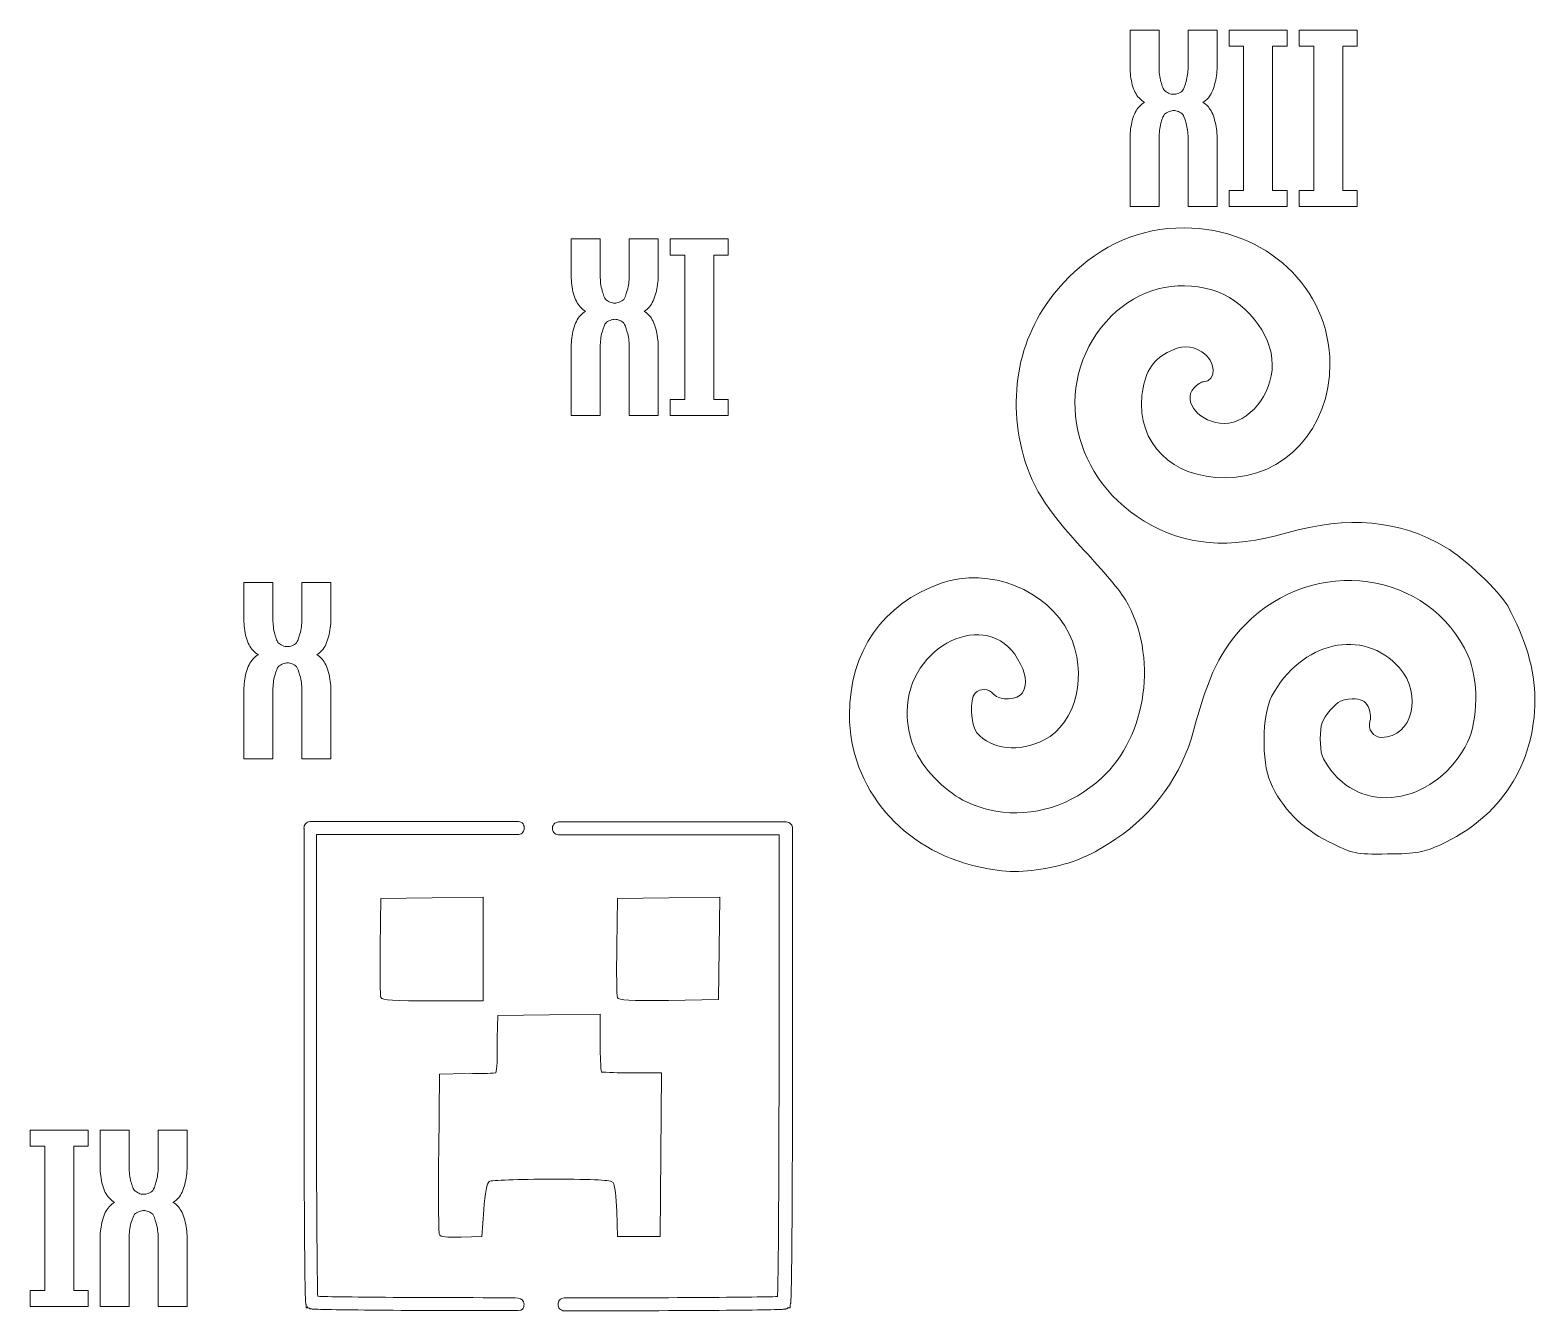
# Model space of a CAD drawing. Extents: x -605 to 1098, y -466 to 1222.
# Drawn here: x -605 to 423, y 339 to 1213 of the extents above; entities that cross this region are included whole.
import ezdxf

# ---------------------------------------------------------------- set-up
doc = ezdxf.new("R2010")
doc.units = 0
doc.layers.add('Livello_1', color=7, linetype='CONTINUOUS', lineweight=5)

msp = doc.modelspace()

# ---------------------------------------------------------------- linework, layer by layer
at = {"layer": 'Livello_1', "color": 7, "true_color": 0xffffff}
for p, q in [((146.407344, 1187.89258), (146.407344, 1213.168884)), ((146.407344, 1213.168884), (166.201648, 1213.168884)), ((166.201648, 1213.168884), (166.201648, 1187.89258)), ((185.995704, 1187.89258), (185.995704, 1213.168884)), ((185.995704, 1213.168884), (205.789832, 1213.168884)), ((205.789832, 1213.168884), (205.789832, 1187.89258)), ((213.99556, 1202.139244), (213.99556, 1213.168884)), ((213.99556, 1213.168884), (253.583824, 1213.168884)), ((253.583824, 1213.168884), (253.583824, 1202.139244)), ((261.847904, 1202.139244), (261.847904, 1213.168884)), ((261.847904, 1213.168884), (301.436304, 1213.168884)), ((301.436304, 1213.168884), (301.436304, 1202.139244)), ((223.96196, 1202.139244), (213.99556, 1202.139244)), ((223.96196, 1103.638748), (223.96196, 1202.139244)), ((253.583824, 1202.139244), (243.755984, 1202.139244)), ((243.755984, 1202.139244), (243.755984, 1103.638748)), ((271.814144, 1202.139244), (261.847904, 1202.139244)), ((271.814144, 1103.638748), (271.814144, 1202.139244)), ((301.436304, 1202.139244), (291.608464, 1202.139244)), ((291.608464, 1202.139244), (291.608464, 1103.638748)), ((199.837704, 1166.905684), (199.837704, 1166.905684)), ((146.407344, 1092.762316), (146.407344, 1139.791212)), ((166.201648, 1139.791212), (166.201648, 1092.762316)), ((185.995704, 1092.762316), (185.995704, 1139.791212)), ((205.789832, 1139.791212), (205.789832, 1092.762316)), ((213.99556, 1092.762316), (213.99556, 1103.638748)), ((213.99556, 1103.638748), (223.96196, 1103.638748)), ((243.755984, 1103.638748), (253.583824, 1103.638748)), ((243.755984, 1103.638748), (243.755984, 1103.638748)), ((253.583824, 1103.638748), (253.583824, 1092.762316)), ((261.847904, 1092.762316), (261.847904, 1103.638748)), ((261.847904, 1103.638748), (271.814144, 1103.638748)), ((291.608464, 1103.638748), (301.436304, 1103.638748)), ((291.608464, 1103.638748), (291.608464, 1103.638748)), ((301.436304, 1103.638748), (301.436304, 1092.762316)), ((166.201648, 1092.762316), (146.407344, 1092.762316)), ((205.789832, 1092.762316), (185.995704, 1092.762316)), ((253.583824, 1092.762316), (213.99556, 1092.762316)), ((301.436304, 1092.762316), (261.847904, 1092.762316)), ((-235.190648, 1045.335836), (-235.190648, 1070.611956)), ((-235.190648, 1070.611956), (-215.39648, 1070.611956)), ((-215.39648, 1070.611956), (-215.39648, 1045.335836)), ((-195.602344, 1045.335836), (-195.602344, 1070.611956)), ((-195.602344, 1070.611956), (-175.808208, 1070.611956)), ((-175.808208, 1070.611956), (-175.808208, 1045.335836)), ((-167.602464, 1059.58242), (-167.602464, 1070.611956)), ((-167.602464, 1070.611956), (-128.014168, 1070.611956)), ((-128.014168, 1070.611956), (-128.014168, 1059.58242)), ((-157.636184, 1059.58242), (-167.602464, 1059.58242)), ((-157.636184, 961.081796), (-157.636184, 1059.58242)), ((-128.014168, 1059.58242), (-137.842032, 1059.58242)), ((-137.842032, 1059.58242), (-137.842032, 961.081796)), ((-181.760296, 1024.348852), (-181.760296, 1024.348852)), ((-235.190648, 950.205356), (-235.190648, 997.234356)), ((-215.39648, 997.234356), (-215.39648, 950.205356)), ((-195.602344, 950.205356), (-195.602344, 997.234356)), ((-175.808208, 997.234356), (-175.808208, 950.205356)), ((-167.602464, 950.205356), (-167.602464, 961.081796)), ((-167.602464, 961.081796), (-157.636184, 961.081796)), ((-137.842032, 961.081796), (-128.014168, 961.081796)), ((-137.842032, 961.081796), (-137.842032, 961.081796)), ((-128.014168, 961.081796), (-128.014168, 950.205356)), ((-215.39648, 950.205356), (-235.190648, 950.205356)), ((-175.808208, 950.205356), (-195.602344, 950.205356)), ((-128.014168, 950.205356), (-167.602464, 950.205356)), ((-458.696464, 810.908964), (-458.696464, 836.185164)), ((-458.696464, 836.185164), (-438.90232, 836.185164)), ((-438.90232, 836.185164), (-438.90232, 810.908964)), ((-419.108176, 810.908964), (-419.108176, 836.185164)), ((-419.108176, 836.185164), (-399.314032, 836.185164)), ((-399.314032, 836.185164), (-399.314032, 810.908964)), ((-405.266112, 789.922004), (-405.266112, 789.922004)), ((-458.696464, 715.7785), (-458.696464, 762.807492)), ((-438.90232, 762.807492), (-438.90232, 715.7785)), ((-419.108176, 715.7785), (-419.108176, 762.807492)), ((-399.314032, 762.807492), (-399.314032, 715.7785)), ((-438.90232, 715.7785), (-458.696464, 715.7785)), ((-399.314032, 715.7785), (-419.108176, 715.7785)), ((42.940392, 642.08902), (42.940392, 642.08902)), ((-604.725498, 451.3399), (-604.725498, 462.36942)), ((-604.725498, 462.36942), (-565.137194, 462.36942)), ((-565.137194, 462.36942), (-565.137194, 451.3399)), ((-556.873058, 437.09334), (-556.873058, 462.36942)), ((-556.873058, 462.36942), (-537.078922, 462.36942)), ((-537.078922, 462.36942), (-537.078922, 437.09334)), ((-517.28477, 437.09334), (-517.28477, 462.36942)), ((-517.28477, 462.36942), (-497.490631, 462.36942)), ((-497.490631, 462.36942), (-497.490631, 437.09334)), ((-594.759155, 451.3399), (-604.725498, 451.3399)), ((-594.759155, 352.83926), (-594.759155, 451.3399)), ((-565.137194, 451.3399), (-574.965019, 451.3399)), ((-574.965019, 451.3399), (-574.965019, 352.83926)), ((-503.442719, 416.10646), (-503.442719, 416.10646)), ((-556.873058, 341.96286), (-556.873058, 388.9919)), ((-537.078922, 388.9919), (-537.078922, 341.96286)), ((-517.28477, 341.96286), (-517.28477, 388.9919)), ((-497.490631, 388.9919), (-497.490631, 341.96286)), ((-604.725498, 341.96286), (-604.725498, 352.83926)), ((-604.725498, 352.83926), (-594.759155, 352.83926)), ((-574.965019, 352.83926), (-565.137194, 352.83926)), ((-574.965019, 352.83926), (-574.965019, 352.83926)), ((-565.137194, 352.83926), (-565.137194, 341.96286)), ((-565.137194, 341.96286), (-604.725498, 341.96286)), ((-537.078922, 341.96286), (-556.873058, 341.96286)), ((-497.490631, 341.96286), (-517.28477, 341.96286))]:
    msp.add_line(p, q, dxfattribs=at)
at = {"layer": 'Livello_1', "color": 1, "true_color": 0xff0000}
for p, q in [((-417.66736, 668.1103), (-417.66736, 507.32262)), ((-413.77544, 672.94678), (-413.776416, 672.94654)), ((-271.185984, 672.94678), (-413.77544, 672.94678)), ((-413.77544, 672.94678), (-413.77544, 672.94678)), ((-243.82356, 672.7583), (-88.357152, 672.7583)), ((-88.357152, 672.7583), (-88.357152, 672.7583)), ((-88.357152, 672.7583), (-88.355, 672.7579)), ((-84.112688, 667.9223), (-84.112688, 507.15134)), ((-409.228208, 507.32134), (-409.228208, 664.1151)), ((-409.228208, 664.1151), (-271.09608, 664.1151)), ((-271.09608, 664.1151), (-271.05864, 664.1151)), ((-243.921608, 663.92758), (-243.962408, 663.92758)), ((-93.315056, 663.92758), (-243.921608, 663.92758)), ((-93.315056, 507.15014), (-93.315056, 663.92758)), ((-365.152656, 620.41318), (-365.649944, 587.7995)), ((-330.208912, 620.90622), (-365.152656, 620.41318)), ((-295.265176, 621.39918), (-330.208912, 620.90622)), ((-295.265176, 585.96246), (-295.265176, 621.39918)), ((-203.594592, 620.41318), (-204.091896, 587.7995)), ((-168.611512, 620.90638), (-203.594592, 620.41318)), ((-133.62844, 621.39942), (-168.611512, 620.90638)), ((-134.121592, 586.41646), (-133.62844, 621.39942)), ((-295.265176, 550.52566), (-295.265176, 585.96246)), ((-295.265176, 585.96246), (-295.265176, 585.96246)), ((-134.614744, 551.43334), (-134.121592, 586.41646)), ((-134.121592, 586.41646), (-134.121592, 586.41646)), ((-329.812064, 550.52566), (-295.265176, 550.52566)), ((-168.692408, 550.93942), (-134.614744, 551.43334)), ((-285.281248, 540.54174), (-285.73648, 525.11206)), ((-250.337512, 541.03478), (-285.281248, 540.54174)), ((-215.393776, 541.52782), (-250.337512, 541.03478)), ((-215.393776, 525.15126), (-215.393776, 541.52782)), ((-325.216952, 500.60606), (-325.698864, 447.07678)), ((-306.62924, 501.12326), (-325.216952, 500.60606)), ((-173.590352, 501.51366), (-190.861544, 501.51366)), ((-174.0704, 445.69446), (-173.590352, 501.51366)), ((-174.55044, 389.87526), (-174.0704, 445.69446)), ((-296.172808, 389.87526), (-294.89052, 407.87174)), ((-294.89052, 407.87174), (-294.89052, 407.87174)), ((-204.121232, 407.02198), (-203.594592, 389.87526)), ((-310.268544, 389.34462), (-296.172808, 389.87526)), ((-203.594592, 389.87526), (-189.07252, 389.87526)), ((-189.07252, 389.87526), (-174.55044, 389.87526)), ((-416.431296, 343.8995), (-416.426496, 343.8795)), ((-416.426496, 343.8795), (-416.421696, 343.8595)), ((-416.216416, 343.23326), (-416.247856, 341.15814)), ((-416.247856, 341.15814), (-414.761584, 341.16774)), ((-415.42592, 341.66358), (-415.426, 341.66438)), ((-415.40048, 341.63398), (-415.42592, 341.66358)), ((-414.043088, 340.63022), (-414.052048, 340.63022)), ((-414.034128, 340.63022), (-414.043088, 340.63022)), ((-414.005568, 340.62062), (-414.005648, 340.62062)), ((-412.220536, 340.26606), (-412.218936, 340.26606)), ((-412.218936, 340.26606), (-412.215736, 340.26606)), ((-90.053728, 340.11222), (-90.057728, 340.11222)), ((-90.052128, 340.11222), (-90.053728, 340.11222)), ((-88.105232, 340.46646), (-88.105072, 340.46646)), ((-88.074032, 340.47606), (-88.064272, 340.47606)), ((-88.064272, 340.47606), (-88.054512, 340.47606)), ((-85.661104, 341.00414), (-87.281608, 341.01374)), ((-86.584216, 341.48062), (-86.556456, 341.51022)), ((-86.556456, 341.51022), (-86.556456, 341.51022)), ((-85.695424, 343.07894), (-85.661104, 341.00414)), ((-85.466016, 343.72518), (-85.471616, 343.70518)), ((-85.460416, 343.74518), (-85.466016, 343.72518))]:
    msp.add_line(p, q, dxfattribs=at)
at = {"layer": 'Livello_1', "color": 7, "true_color": 0xffffff}
for points in [[(147.930144, 1175.79074), (146.914944, 1179.773609), (146.407344, 1183.807556), (146.407344, 1187.89258)], [(166.201648, 1187.89258), (166.201648, 1186.258686), (166.293893, 1184.573641), (166.478384, 1182.837444)], [(166.478384, 1182.837444), (166.755269, 1181.101257), (167.078208, 1179.46722), (167.4472, 1177.935332)], [(184.611552, 1178.088556), (185.53432, 1181.152337), (185.995704, 1184.420345), (185.995704, 1187.89258)], [(205.374712, 1182.071508), (205.097779, 1180.02899), (204.682499, 1178.037558), (204.128872, 1176.097212)], [(205.789832, 1187.89258), (205.789832, 1186.054377), (205.651459, 1184.11402), (205.374712, 1182.071508)], [(152.497848, 1166.905684), (150.559981, 1168.94819), (149.037413, 1171.909876), (147.930144, 1175.79074)], [(167.4472, 1177.935332), (167.908635, 1176.505604), (168.323941, 1175.229036), (168.69312, 1174.105628)], [(168.69312, 1174.105628), (169.154496, 1172.982209), (169.615875, 1172.216265), (170.077256, 1171.807796)], [(170.077256, 1171.807796), (170.630888, 1171.297166), (171.507555, 1170.735457), (172.707256, 1170.122668)], [(179.213136, 1169.969444), (180.505029, 1170.480084), (181.520088, 1171.143945), (182.258312, 1171.961028)], [(182.258312, 1171.961028), (182.996579, 1172.777977), (183.780992, 1174.820486), (184.611552, 1178.088556)], [(204.128872, 1176.097212), (203.667485, 1174.258854), (203.067635, 1172.522657), (202.32932, 1170.88862)], [(156.235256, 1163.841924), (154.943363, 1164.556852), (153.69756, 1165.578105), (152.497848, 1166.905684)], [(152.497848, 1160.77814), (153.69756, 1162.105857), (154.943363, 1163.127118), (156.235256, 1163.841924)], [(172.707256, 1170.122668), (173.906947, 1169.612044), (175.060445, 1169.356732), (176.167752, 1169.356732)], [(176.167752, 1169.356732), (176.998312, 1169.356732), (178.01344, 1169.560969), (179.213136, 1169.969444)], [(199.837704, 1166.905684), (198.638152, 1165.578105), (197.392405, 1164.556852), (196.100464, 1163.841924)], [(196.100464, 1163.841924), (197.392405, 1163.127118), (198.638152, 1162.105857), (199.837704, 1160.77814)], [(202.32932, 1170.88862), (201.591059, 1169.254582), (200.76052, 1167.926937), (199.837704, 1166.905684)], [(146.407344, 1139.791212), (146.407344, 1143.672086), (146.914944, 1147.603964), (147.930144, 1151.586844)], [(147.930144, 1151.586844), (149.037413, 1155.671857), (150.559981, 1158.735622), (152.497848, 1160.77814)], [(169.938888, 1155.723012), (169.292963, 1155.008073), (168.4624, 1152.965558), (167.4472, 1149.595468)], [(172.98428, 1157.56114), (171.692333, 1157.152665), (170.677203, 1156.539956), (169.938888, 1155.723012)], [(176.167752, 1158.327084), (175.429581, 1158.327084), (174.368424, 1158.071769), (172.98428, 1157.56114)], [(179.351504, 1157.56114), (178.151808, 1158.071769), (177.090557, 1158.327084), (176.167752, 1158.327084)], [(182.258312, 1155.723012), (181.612344, 1156.539956), (180.643408, 1157.152665), (179.351504, 1157.56114)], [(184.611552, 1149.595468), (183.780992, 1152.863398), (182.996579, 1154.905913), (182.258312, 1155.723012)], [(199.837704, 1160.77814), (201.683283, 1158.735622), (203.113672, 1155.722929), (204.128872, 1151.74006)], [(204.128872, 1151.74006), (205.236179, 1147.757041), (205.789832, 1143.774092), (205.789832, 1139.791212)], [(167.4472, 1149.595468), (166.616832, 1146.327388), (166.201648, 1143.059302), (166.201648, 1139.791212)], [(185.995704, 1139.791212), (185.995704, 1143.2635), (185.53432, 1146.531585), (184.611552, 1149.595468)], [(104.397056, 1044.29118), (127.361288, 1067.036716), (153.168696, 1078.190756), (183.350256, 1078.190756)], [(183.350256, 1078.190756), (238.901824, 1078.190756), (282.861984, 1037.073852), (282.861984, 985.240292)], [(-233.668008, 1033.233812), (-234.683101, 1037.216756), (-235.190648, 1041.250764), (-235.190648, 1045.335836)], [(-215.39648, 1045.335836), (-215.39648, 1043.701788), (-215.304205, 1042.016678), (-215.119656, 1040.280508)], [(-215.119656, 1040.280508), (-214.842808, 1038.544401), (-214.519827, 1036.91039), (-214.150712, 1035.378476)], [(-196.986552, 1035.531684), (-196.063747, 1038.595438), (-195.602344, 1041.863489), (-195.602344, 1045.335836)], [(-176.223456, 1039.51462), (-176.500315, 1037.472054), (-176.915579, 1035.480582), (-177.469248, 1033.540204)], [(-175.808208, 1045.335836), (-175.808208, 1043.497526), (-175.946624, 1041.557121), (-176.223456, 1039.51462)], [(72.465816, 927.064252), (61.967872, 971.243068), (73.340632, 1013.453476), (104.397056, 1044.29118)], [(202.159064, 1035.980316), (177.445168, 1042.978924), (152.07516, 1036.417716), (133.703776, 1018.046356)], [(-229.100128, 1024.348852), (-231.038011, 1026.391412), (-232.560637, 1029.353065), (-233.668008, 1033.233812)], [(-214.150712, 1035.378476), (-213.689304, 1033.9487), (-213.27404, 1032.672124), (-212.90492, 1031.548748)], [(-212.90492, 1031.548748), (-212.443512, 1030.425356), (-211.982112, 1029.659428), (-211.52072, 1029.250964)], [(-211.52072, 1029.250964), (-210.967035, 1028.740313), (-210.090368, 1028.17859), (-208.89072, 1027.565796)], [(-208.89072, 1027.565796), (-207.691083, 1027.055204), (-206.537581, 1026.799908), (-205.430216, 1026.799908)], [(-202.384952, 1027.412692), (-201.093037, 1027.923289), (-200.077955, 1028.587081), (-199.339704, 1029.404068)], [(-199.339704, 1029.404068), (-198.601469, 1030.221118), (-197.817085, 1032.263657), (-196.986552, 1035.531684)], [(-179.26872, 1028.331804), (-180.006965, 1026.697745), (-180.837491, 1025.370094), (-181.760296, 1024.348852)], [(-177.469248, 1033.540204), (-177.930656, 1031.701969), (-178.53048, 1029.965836), (-179.26872, 1028.331804)], [(243.494704, 984.802876), (243.494704, 1006.017452), (224.467176, 1029.419108), (202.159064, 1035.980316)], [(-233.668008, 1009.02998), (-232.560637, 1013.114988), (-231.038011, 1016.178772), (-229.100128, 1018.221332)], [(-225.362776, 1021.285092), (-226.654696, 1021.999956), (-227.90048, 1023.021209), (-229.100128, 1024.348852)], [(-229.100128, 1018.221332), (-227.90048, 1019.548985), (-226.654696, 1020.570238), (-225.362776, 1021.285092)], [(-205.430216, 1026.799908), (-204.599693, 1026.799908), (-203.584605, 1027.004169), (-202.384952, 1027.412692)], [(-181.760296, 1024.348852), (-182.959944, 1023.021209), (-184.205725, 1021.999956), (-185.49764, 1021.285092)], [(-185.49764, 1021.285092), (-184.205725, 1020.570238), (-182.959944, 1019.548985), (-181.760296, 1018.221332)], [(-181.760296, 1018.221332), (-179.91468, 1016.178772), (-178.484331, 1013.166052), (-177.469248, 1009.183172)], [(133.703776, 1018.046356), (92.805576, 977.148156), (103.522216, 910.0051), (156.011896, 878.07386)], [(-235.190648, 997.234356), (-235.190648, 1001.115156), (-234.683101, 1005.04703), (-233.668008, 1009.02998)], [(-214.150712, 1007.038508), (-214.981224, 1003.770492), (-215.39648, 1000.502441), (-215.39648, 997.234356)], [(-211.659136, 1013.16602), (-212.305104, 1012.451156), (-213.135629, 1010.408652), (-214.150712, 1007.038508)], [(-208.61388, 1015.0043), (-209.905811, 1014.59583), (-210.920896, 1013.98307), (-211.659136, 1013.16602)], [(-205.430216, 1015.770276), (-206.168456, 1015.770276), (-207.229677, 1015.51495), (-208.61388, 1015.0043)], [(-202.246552, 1015.0043), (-203.446184, 1015.51495), (-204.507405, 1015.770276), (-205.430216, 1015.770276)], [(-199.339704, 1013.16602), (-199.985656, 1013.98307), (-200.954605, 1014.59583), (-202.246552, 1015.0043)], [(-196.986552, 1007.038508), (-197.817085, 1010.306524), (-198.601469, 1012.349028), (-199.339704, 1013.16602)], [(-195.602344, 997.234356), (-195.602344, 1000.706633), (-196.063747, 1003.974684), (-196.986552, 1007.038508)], [(-177.469248, 1009.183172), (-176.361888, 1005.200233), (-175.808208, 1001.217294), (-175.808208, 997.234356)], [(171.758776, 993.11374), (181.819296, 998.144012), (187.505688, 998.362732), (195.379152, 993.55118)], [(154.480936, 963.80702), (156.011896, 978.460388), (161.47956, 987.864788), (171.758776, 993.11374)], [(195.379152, 993.55118), (205.220976, 987.864788), (205.877072, 973.211396), (196.472672, 973.211396)], [(210.688624, 944.779492), (227.529048, 944.779492), (243.494704, 964.46314), (243.494704, 984.802876)], [(282.861984, 985.240292), (282.861984, 941.0615), (252.024304, 907.599308), (211.344744, 907.599308)], [(189.911464, 968.837292), (181.6006, 959.651588), (194.285616, 944.779492), (210.688624, 944.779492)], [(196.472672, 973.211396), (195.160432, 973.211396), (192.098544, 971.243068), (189.911464, 968.837292)], [(211.344744, 907.599308), (174.820696, 907.599308), (151.20032, 931.000964), (154.480936, 963.80702)], [(114.894968, 858.17154), (89.087544, 885.947332), (78.1522, 903.225172), (72.465816, 927.064252)], [(156.011896, 878.07386), (184.225072, 861.014716), (213.531816, 858.60894), (253.336464, 869.9817)], [(253.336464, 869.9817), (295.328224, 882.01062), (330.102624, 878.9487), (362.033824, 860.1399)], [(143.326872, 824.271948), (140.264984, 829.52094), (127.579968, 844.830412), (114.894968, 858.17154)], [(377.343344, 785.998244), (351.098544, 844.393012), (271.707904, 855.547044), (224.9046, 807.21282)], [(362.033824, 860.1399), (374.937584, 852.703852), (398.557904, 829.95834), (404.244304, 820.116516)], [(17.351664, 835.644708), (50.15772, 847.017484), (90.18108, 831.270596), (104.834448, 801.089012)], [(-45.198536, 745.756116), (-45.198536, 789.06014), (-22.453024, 821.647476), (17.351664, 835.644708)], [(126.923848, 702.670868), (158.198968, 731.54026), (165.634992, 786.216964), (143.326872, 824.271948)], [(69.622616, 784.029868), (49.064184, 819.460396), (-5.612576, 793.215572), (-5.831272, 747.9431)], [(404.244304, 820.116516), (416.491904, 797.808396), (422.834384, 776.59382), (422.834384, 756.25406)], [(-457.17384, 798.806956), (-458.188923, 802.789862), (-458.696464, 806.823865), (-458.696464, 810.908964)], [(-438.90232, 810.908964), (-438.90232, 809.274921), (-438.810037, 807.589817), (-438.625472, 805.853652)], [(-438.625472, 805.853652), (-438.34864, 804.117582), (-438.025659, 802.483569), (-437.656528, 800.951612)], [(-420.492376, 801.104892), (-419.569576, 804.168646), (-419.108176, 807.43667), (-419.108176, 810.908964)], [(-399.729288, 805.087804), (-400.006125, 803.045228), (-400.421387, 801.053745), (-400.975072, 799.113356)], [(-399.314032, 810.908964), (-399.314032, 809.070654), (-399.452451, 807.130268), (-399.729288, 805.087804)], [(224.9046, 807.21282), (208.282848, 790.153676), (200.190704, 773.531948), (189.692768, 734.820732)], [(243.057264, 758.222436), (262.740864, 796.058764), (305.826144, 805.681868), (330.321344, 777.906076)], [(-452.605952, 789.922004), (-454.543845, 791.964574), (-456.066475, 794.926225), (-457.17384, 798.806956)], [(-437.656528, 800.951612), (-437.19512, 799.521841), (-436.779859, 798.245268), (-436.410744, 797.121892)], [(-436.410744, 797.121892), (-435.949341, 795.998521), (-435.487936, 795.232625), (-435.026528, 794.824204)], [(-435.026528, 794.824204), (-434.472848, 794.313526), (-433.596187, 793.751761), (-432.396544, 793.138908)], [(-432.396544, 793.138908), (-431.196901, 792.628342), (-430.043397, 792.37306), (-428.936032, 792.37306)], [(-428.936032, 792.37306), (-428.105509, 792.37306), (-427.090424, 792.577326), (-425.890776, 792.98586)], [(-425.890776, 792.98586), (-424.598851, 793.496484), (-423.583768, 794.160278), (-422.845528, 794.977244)], [(-422.845528, 794.977244), (-422.107277, 795.794316), (-421.322893, 797.836865), (-420.492376, 801.104892)], [(-402.774536, 793.904916), (-403.512787, 792.270878), (-404.343312, 790.943241), (-405.266112, 789.922004)], [(-400.975072, 799.113356), (-401.436475, 797.2751), (-402.036296, 795.538953), (-402.774536, 793.904916)], [(104.834448, 801.089012), (117.956864, 774.406764), (109.86472, 740.06982), (87.775304, 728.696996)], [(-457.17384, 774.60318), (-456.066475, 778.68815), (-454.543845, 781.751937), (-452.605952, 783.79454)], [(-448.868608, 786.85822), (-450.160523, 787.5731), (-451.406304, 788.594361), (-452.605952, 789.922004)], [(-452.605952, 783.79454), (-451.406304, 785.122156), (-450.160523, 786.143382), (-448.868608, 786.85822)], [(-428.936032, 781.343476), (-429.674277, 781.343476), (-430.735504, 781.088126), (-432.119712, 780.577428)], [(-425.752352, 780.577428), (-426.951995, 781.088126), (-428.013221, 781.343476), (-428.936032, 781.343476)], [(-405.266112, 789.922004), (-406.465755, 788.594361), (-407.711539, 787.5731), (-409.003464, 786.85822)], [(-409.003464, 786.85822), (-407.711539, 786.143382), (-406.465755, 785.122156), (-405.266112, 783.79454)], [(-405.266112, 783.79454), (-403.420501, 781.751937), (-401.990155, 778.739177), (-400.975072, 774.75626)], [(72.903232, 760.846868), (76.402544, 767.626884), (75.527728, 774.188044), (69.622616, 784.029868)], [(376.905904, 727.16606), (384.123264, 742.256804), (384.341984, 770.032612), (377.343344, 785.998244)], [(-458.696464, 762.807492), (-458.696464, 766.688366), (-458.188923, 770.620262), (-457.17384, 774.60318)], [(-437.656528, 772.611628), (-438.487056, 769.343606), (-438.90232, 766.075561), (-438.90232, 762.807492)], [(-435.164944, 778.739228), (-435.810912, 778.024326), (-436.64144, 775.981793), (-437.656528, 772.611628)], [(-432.119712, 780.577428), (-433.411632, 780.168996), (-434.426709, 779.556262), (-435.164944, 778.739228)], [(-422.845528, 778.739228), (-423.491491, 779.556262), (-424.460432, 780.168996), (-425.752352, 780.577428)], [(-420.492376, 772.611628), (-421.322893, 775.879644), (-422.107277, 777.922177), (-422.845528, 778.739228)], [(-419.108176, 762.807492), (-419.108176, 766.279753), (-419.569576, 769.547798), (-420.492376, 772.611628)], [(-400.975072, 774.75626), (-399.867712, 770.773385), (-399.314032, 766.790462), (-399.314032, 762.807492)], [(330.321344, 777.906076), (346.505664, 759.534764), (339.069584, 730.446764), (318.292464, 730.446764)], [(41.846856, 733.508636), (37.472704, 738.757492), (36.597864, 756.6915), (40.534592, 760.62826)], [(40.534592, 760.62826), (44.033912, 764.127572), (49.939, 763.908732), (53.219608, 759.972204)], [(53.219608, 759.972204), (57.15632, 755.160564), (70.06004, 755.816612), (72.903232, 760.846868)], [(242.182464, 699.827604), (236.058624, 714.04346), (236.496064, 745.537508), (243.057264, 758.222436)], [(297.952704, 756.6915), (291.391504, 756.6915), (288.548304, 755.160564), (283.080624, 749.03682)], [(308.888064, 751.44242), (306.701024, 755.598012), (304.295184, 756.6915), (297.952704, 756.6915)], [(310.200304, 741.600756), (311.075104, 744.22518), (310.419184, 748.59938), (308.888064, 751.44242)], [(422.834384, 756.25406), (422.834384, 712.075308), (399.432784, 675.76982), (358.315824, 657.17982)], [(42.940392, 642.08902), (-9.111888, 653.4619), (-45.198536, 695.891076), (-45.198536, 745.756116)], [(-5.831272, 747.9431), (-5.831272, 730.227932), (0.073816, 716.230676), (12.758808, 702.8897)], [(283.080624, 749.03682), (277.394304, 742.256804), (276.300704, 739.41354), (276.300704, 729.353044)], [(318.292464, 730.446764), (312.387424, 730.446764), (308.450624, 735.914228), (310.200304, 741.600756)], [(87.775304, 728.696996), (70.716176, 719.948596), (51.688656, 721.916972), (41.846856, 733.508636)], [(189.692768, 734.820732), (181.819296, 705.07646), (162.573096, 678.39454), (136.765672, 661.11654)], [(276.300704, 729.353044), (276.300704, 719.511156), (277.394304, 716.230676), (283.518064, 708.138556)], [(283.518064, 708.138556), (307.575824, 676.20726), (356.566144, 686.26782), (376.905904, 727.16606)], [(12.758808, 702.8897), (26.099944, 689.3299), (37.035304, 683.42454), (54.750544, 680.14406)], [(54.750544, 680.14406), (80.12056, 675.55126), (106.584104, 683.86198), (126.923848, 702.670868)], [(282.205824, 659.14814), (263.397024, 668.55262), (249.837184, 682.33102), (242.182464, 699.827604)], [(136.765672, 661.11654), (119.92524, 649.9623), (109.646, 645.36974), (91.930736, 641.65158)], [(322.229184, 650.83718), (299.702384, 650.6195), (298.827504, 650.83718), (282.205824, 659.14814)], [(358.315824, 657.17982), (346.724384, 651.93094), (342.350224, 651.05606), (322.229184, 650.83718)], [(91.930736, 641.65158), (73.996768, 637.93366), (61.093056, 637.93366), (42.940392, 642.08902)], [(-555.350436, 424.99134), (-556.365518, 428.974326), (-556.873058, 433.008326), (-556.873058, 437.09334)], [(-537.078922, 437.09334), (-537.078922, 435.45926), (-536.986639, 433.774166), (-536.802073, 432.03806)], [(-536.802073, 432.03806), (-536.525237, 430.301953), (-536.202258, 428.6679), (-535.833135, 427.1359)], [(-518.668987, 427.2891), (-517.746175, 430.35294), (-517.28477, 433.62102), (-517.28477, 437.09334)], [(-497.490631, 437.09334), (-497.490631, 435.254993), (-497.62905, 433.31454), (-497.905887, 431.27198)], [(-550.782562, 416.10646), (-552.720451, 418.14886), (-554.243076, 421.110486), (-555.350436, 424.99134)], [(-535.833135, 427.1359), (-535.371734, 425.706193), (-534.956471, 424.42966), (-534.587348, 423.3063)], [(-534.587348, 423.3063), (-534.125946, 422.182886), (-533.664545, 421.41694), (-533.203144, 421.00846)], [(-521.022126, 421.16158), (-520.283889, 421.978593), (-519.499509, 424.0211), (-518.668987, 427.2891)], [(-499.151687, 425.29774), (-499.61309, 423.4595), (-500.212911, 421.723366), (-500.951151, 420.08934)], [(-497.905887, 431.27198), (-498.182735, 429.229526), (-498.598002, 427.238113), (-499.151687, 425.29774)], [(-547.04521, 413.04262), (-548.337131, 413.757446), (-549.582915, 414.778726), (-550.782562, 416.10646)], [(-550.782562, 409.97878), (-549.582915, 411.306513), (-548.337131, 412.327793), (-547.04521, 413.04262)], [(-533.203144, 421.00846), (-532.649469, 420.497793), (-531.772805, 419.936113), (-530.573152, 419.32342)], [(-530.573152, 419.32342), (-529.373505, 418.812806), (-528.220001, 418.5575), (-527.112642, 418.5575)], [(-527.112642, 418.5575), (-526.282117, 418.5575), (-525.267032, 418.761686), (-524.067386, 419.17006)], [(-524.067386, 419.17006), (-522.775457, 419.680726), (-521.76037, 420.344566), (-521.022126, 421.16158)], [(-503.442719, 416.10646), (-504.642362, 414.778726), (-505.888143, 413.757446), (-507.180063, 413.04262)], [(-507.180063, 413.04262), (-505.888143, 412.327793), (-504.642362, 411.306513), (-503.442719, 409.97878)], [(-500.951151, 420.08934), (-501.689391, 418.455313), (-502.519914, 417.127686), (-503.442719, 416.10646)], [(-556.873058, 388.9919), (-556.873058, 392.8727), (-556.365518, 396.80454), (-555.350436, 400.78742)], [(-555.350436, 400.78742), (-554.243076, 404.87254), (-552.720451, 407.936326), (-550.782562, 409.97878)], [(-533.341569, 404.92358), (-533.987527, 404.2087), (-534.818049, 402.166193), (-535.833135, 398.79606)], [(-530.29631, 406.76182), (-531.588236, 406.35334), (-532.603322, 405.740593), (-533.341569, 404.92358)], [(-527.112642, 407.52774), (-527.850883, 407.52774), (-528.912105, 407.272433), (-530.29631, 406.76182)], [(-523.928961, 406.76182), (-525.128613, 407.272433), (-526.189839, 407.52774), (-527.112642, 407.52774)], [(-521.022126, 404.92358), (-521.668097, 405.740593), (-522.637042, 406.35334), (-523.928961, 406.76182)], [(-518.668987, 398.79606), (-519.499509, 402.064006), (-520.283889, 404.106513), (-521.022126, 404.92358)], [(-503.442719, 409.97878), (-501.597109, 407.936326), (-500.166765, 404.92366), (-499.151687, 400.94078)], [(-499.151687, 400.94078), (-498.044317, 396.95774), (-497.490631, 392.97478), (-497.490631, 388.9919)], [(-535.833135, 398.79606), (-536.66366, 395.528006), (-537.078922, 392.259953), (-537.078922, 388.9919)], [(-517.28477, 388.9919), (-517.28477, 392.464166), (-517.746175, 395.73222), (-518.668987, 398.79606)]]:
    msp.add_open_spline(points, degree=3, dxfattribs=at)
at = {"layer": 'Livello_1', "color": 1, "true_color": 0xff0000}
for points in [[(-416.707008, 671.49334), (-417.421984, 670.58422), (-417.69736, 669.52814), (-417.69736, 668.53062)], [(-417.69736, 668.53062), (-417.69736, 668.39206), (-417.6784, 668.25062), (-417.66736, 668.1103)], [(-413.776416, 672.94654), (-414.777816, 672.96334), (-415.992024, 672.40238), (-416.707008, 671.49334)], [(-268.140024, 671.32166), (-268.866464, 672.35718), (-270.20532, 672.96246), (-271.185984, 672.94678)], [(-268.195464, 665.70734), (-267.609648, 666.52078), (-267.363384, 667.35822), (-267.309984, 668.26846)], [(-267.309984, 668.26846), (-267.256624, 669.17862), (-267.413584, 670.28614), (-268.140024, 671.32166)], [(-248.049592, 668.08046), (-248.107832, 668.99054), (-247.93664, 670.0979), (-247.1446, 671.13334)], [(-247.084152, 665.51966), (-247.722872, 666.33294), (-247.991368, 667.17038), (-248.049592, 668.08046)], [(-247.1446, 671.13334), (-246.352552, 672.16878), (-244.892784, 672.77398), (-243.82356, 672.7583)], [(-88.355, 672.7579), (-87.263168, 672.7747), (-85.939312, 672.2139), (-85.159752, 671.30494)], [(-85.159752, 671.30494), (-84.380208, 670.39598), (-84.079968, 669.33998), (-84.079968, 668.34262)], [(-84.079968, 668.34262), (-84.079968, 668.20406), (-84.100608, 668.06254), (-84.112688, 667.9223)], [(-271.05864, 664.1151), (-269.890248, 664.1447), (-268.78128, 664.89398), (-268.195464, 665.70734)], [(-243.962408, 663.92758), (-245.236312, 663.95718), (-246.445432, 664.7063), (-247.084152, 665.51966)], [(-365.649944, 587.7995), (-365.923464, 569.86198), (-365.74488, 554.13734), (-365.253104, 552.85574)], [(-204.091896, 587.7995), (-204.3654, 569.86198), (-204.179936, 554.11918), (-203.679616, 552.81566)], [(-365.253104, 552.85574), (-364.568648, 551.07206), (-356.257592, 550.52566), (-329.812064, 550.52566)], [(-203.679616, 552.81566), (-202.966416, 550.95702), (-195.412528, 550.55198), (-168.692408, 550.93942)], [(-285.73648, 525.11206), (-286.14136, 511.3891), (-285.034024, 508.82574), (-286.706448, 501.51502)], [(-214.607056, 502.01926), (-215.479048, 509.75158), (-215.393776, 513.84726), (-215.393776, 525.15126)], [(-417.66736, 507.32262), (-417.667592, 507.30662), (-417.66416, 507.28902), (-417.66416, 507.27302)], [(-417.66416, 507.27302), (-417.664192, 507.25382), (-417.66736, 507.23542), (-417.66736, 507.21702)], [(-417.66736, 507.21702), (-417.667256, 462.88182), (-417.536104, 422.4343), (-417.325752, 392.98166)], [(-409.229808, 507.27254), (-409.229808, 507.28854), (-409.228208, 507.30534), (-409.228208, 507.32134)], [(-409.228208, 507.21974), (-409.228, 507.23734), (-409.229808, 507.25494), (-409.229808, 507.27254)], [(-408.8866, 393.0515), (-409.096712, 422.47142), (-409.228096, 462.90262), (-409.228208, 507.21974)], [(-93.687512, 392.89222), (-93.458416, 422.3091), (-93.315168, 462.73606), (-93.315056, 507.04854)], [(-93.315056, 507.04854), (-93.31528, 507.06614), (-93.313456, 507.08374), (-93.313456, 507.10134)], [(-93.313456, 507.10134), (-93.313456, 507.11734), (-93.315056, 507.13414), (-93.315056, 507.15014)], [(-84.112688, 507.04574), (-84.1128, 462.71518), (-84.2558, 422.2719), (-84.485144, 392.82222)], [(-84.112688, 507.15134), (-84.11244, 507.13534), (-84.116688, 507.11774), (-84.116688, 507.10174)], [(-84.116688, 507.10174), (-84.116664, 507.08254), (-84.112688, 507.06414), (-84.112688, 507.04574)], [(-286.706448, 501.51502), (-291.525616, 500.91934), (-296.294592, 501.10918), (-306.057808, 500.83758)], [(-190.861544, 501.51366), (-202.406968, 501.51366), (-206.22992, 501.44246), (-214.607056, 502.01926)], [(-325.698864, 447.07678), (-325.963928, 417.63582), (-325.771984, 392.48254), (-325.272536, 391.18078)], [(-294.89052, 407.87174), (-294.069848, 419.3899), (-292.762912, 426.40462), (-291.260008, 427.35798)], [(-291.260008, 427.35798), (-289.968464, 428.17742), (-270.836512, 428.8603), (-248.744536, 428.87558)], [(-248.744536, 428.87558), (-217.908904, 428.89718), (-208.120832, 428.35334), (-206.612568, 426.53606)], [(-206.612568, 426.53606), (-205.531984, 425.23398), (-204.410872, 416.45262), (-204.121232, 407.02198)], [(-417.325752, 392.98166), (-417.220528, 378.24934), (-417.096336, 366.26766), (-416.957176, 357.90646)], [(-408.518024, 358.0623), (-408.656272, 366.3687), (-408.781496, 378.33542), (-408.8866, 393.0515)], [(-325.272536, 391.18078), (-324.60844, 389.45014), (-320.575168, 388.95654), (-310.268544, 389.34462)], [(-94.089368, 357.90654), (-93.93864, 366.21214), (-93.802104, 378.17766), (-93.687512, 392.89222)], [(-84.485144, 392.82222), (-84.599872, 378.09142), (-84.73528, 366.11102), (-84.887, 357.7507)], [(-416.957176, 357.90646), (-416.887576, 353.72526), (-416.812448, 350.45518), (-416.73544, 348.17006)], [(-408.314264, 348.93526), (-408.384264, 351.11238), (-408.452176, 354.10542), (-408.518024, 358.0623)], [(-94.311528, 348.78046), (-94.235288, 350.95734), (-94.161168, 353.95006), (-94.089368, 357.90654)], [(-84.887, 357.7507), (-84.96284, 353.5699), (-85.044808, 350.30022), (-85.128768, 348.01526)], [(-416.73544, 348.17006), (-416.69696, 347.02718), (-416.65904, 346.1379), (-416.61408, 345.45118)], [(-416.61408, 345.45118), (-416.5924, 345.11934), (-416.57224, 344.8355), (-416.53168, 344.50422)], [(-416.53168, 344.50422), (-416.51416, 344.3615), (-416.488, 344.15998), (-416.431296, 343.8995)], [(-416.421696, 343.8595), (-416.404736, 343.7851), (-416.347936, 343.58038), (-416.283856, 343.38294)], [(-416.283856, 343.38294), (-416.279856, 343.38318), (-416.258016, 343.34214), (-416.229936, 343.28766)], [(-416.229936, 343.28766), (-416.224336, 343.27006), (-416.221936, 343.25086), (-416.216416, 343.23326)], [(-415.426, 341.66438), (-415.4212, 341.65638), (-415.4176, 341.65638), (-415.41248, 341.65318)], [(-415.41248, 341.65318), (-415.40768, 341.64518), (-415.40448, 341.64038), (-415.40048, 341.63398)], [(-414.761584, 341.16774), (-414.454928, 340.97286), (-413.996864, 340.65366), (-414.00496, 340.62238)], [(-414.052048, 340.63022), (-414.017408, 340.61502), (-414.007008, 340.61502), (-414.005568, 340.62062)], [(-414.005648, 340.62062), (-414.012048, 340.62062), (-414.027888, 340.62862), (-414.034128, 340.63022)], [(-414.00496, 340.62238), (-413.887112, 340.57278), (-413.703264, 340.5039), (-413.509032, 340.45358)], [(-413.509032, 340.45358), (-413.308992, 340.40238), (-413.143312, 340.37334), (-413.0236, 340.35518)], [(-413.0236, 340.35518), (-412.757904, 340.31518), (-412.510864, 340.28958), (-412.220536, 340.26606)], [(-412.215736, 340.26606), (-411.634568, 340.21966), (-410.876504, 340.1799), (-409.903912, 340.1395)], [(-409.903912, 340.1395), (-407.959648, 340.05926), (-405.176976, 339.9811), (-401.621536, 339.9083)], [(-401.49268, 348.74774), (-404.44944, 348.80774), (-406.534576, 348.87118), (-408.314264, 348.93526)], [(-401.621536, 339.9083), (-394.510464, 339.76238), (-384.320776, 339.63254), (-371.791168, 339.5223)], [(-371.735736, 348.36182), (-384.251496, 348.47198), (-394.428152, 348.60294), (-401.49268, 348.74774)], [(-371.791168, 339.5223), (-346.743832, 339.3019), (-312.34728, 339.16462), (-274.64396, 339.16446)], [(-274.645456, 348.00398), (-312.332776, 348.00414), (-346.716608, 348.14166), (-371.735736, 348.36182)], [(-268.67628, 346.54918), (-269.368264, 347.4587), (-273.67608, 348.02014), (-274.645456, 348.00398)], [(-274.64396, 339.16446), (-273.674816, 339.14846), (-269.165936, 339.20526), (-268.474248, 340.11422)], [(-267.41584, 343.58502), (-267.41584, 344.5835), (-267.984288, 345.6399), (-268.67628, 346.54918)], [(-268.474248, 340.11422), (-267.782256, 341.02366), (-267.41584, 342.58654), (-267.41584, 343.58502)], [(-244.189512, 343.43078), (-244.189512, 344.42926), (-243.900144, 345.4855), (-243.145664, 346.3947)], [(-243.145664, 340.46526), (-243.900144, 341.37462), (-244.189512, 342.43246), (-244.189512, 343.43078)], [(-243.145664, 346.3947), (-242.391184, 347.30414), (-241.1086, 347.86542), (-240.051688, 347.84926)], [(-240.05332, 339.01078), (-241.109992, 338.99478), (-242.391504, 339.55646), (-243.145664, 340.46526)], [(-134.132952, 339.36854), (-161.442256, 339.14814), (-198.945096, 339.01094), (-240.05332, 339.01078)], [(-240.051688, 347.84926), (-198.960896, 347.84942), (-161.471944, 347.98694), (-134.193392, 348.20718)], [(-134.193392, 348.20718), (-120.54736, 348.31726), (-109.451672, 348.44822), (-101.74916, 348.59302)], [(-101.608664, 339.75446), (-109.361928, 339.60862), (-120.471816, 339.47878), (-134.132952, 339.36854)], [(-101.74916, 348.59302), (-98.525376, 348.65302), (-96.251936, 348.71646), (-94.311528, 348.78046)], [(-92.57832, 339.98566), (-94.698176, 339.90542), (-97.732136, 339.82726), (-101.608664, 339.75446)], [(-90.057728, 340.11222), (-90.691376, 340.06582), (-91.517904, 340.02606), (-92.57832, 339.98566)], [(-89.176544, 340.20126), (-89.466232, 340.16126), (-89.735584, 340.13566), (-90.052128, 340.11222)], [(-88.647272, 340.29966), (-88.865376, 340.24846), (-89.046016, 340.21942), (-89.176544, 340.20126)], [(-88.106552, 340.46846), (-88.235048, 340.41886), (-88.435496, 340.34998), (-88.647272, 340.29966)], [(-87.281608, 341.01374), (-87.615952, 340.81886), (-88.115384, 340.49966), (-88.106552, 340.46846)], [(-88.054512, 340.47606), (-88.092352, 340.46086), (-88.103552, 340.46086), (-88.105232, 340.46646)], [(-88.105072, 340.46646), (-88.097872, 340.46646), (-88.080832, 340.47446), (-88.074032, 340.47606)], [(-86.571176, 341.49902), (-86.576776, 341.49102), (-86.579336, 341.48622), (-86.584216, 341.48062)], [(-86.556456, 341.51022), (-86.562056, 341.50222), (-86.565576, 341.50222), (-86.571176, 341.49902)], [(-85.680704, 343.13334), (-85.686304, 343.11574), (-85.689744, 343.09654), (-85.695424, 343.07894)], [(-85.621904, 343.2287), (-85.626704, 343.22886), (-85.650144, 343.1879), (-85.680704, 343.13334)], [(-85.471616, 343.70518), (-85.490176, 343.63078), (-85.552064, 343.42606), (-85.621904, 343.2287)], [(-85.350968, 344.34982), (-85.370008, 344.2071), (-85.398568, 344.00566), (-85.460416, 343.74518)], [(-85.261088, 345.29662), (-85.284768, 344.96486), (-85.306688, 344.68102), (-85.350968, 344.34982)], [(-85.128768, 348.01526), (-85.170768, 346.87254), (-85.212032, 345.98334), (-85.261088, 345.29662)]]:
    msp.add_open_spline(points, degree=3, dxfattribs=at)

doc.saveas('drawing.dxf')
